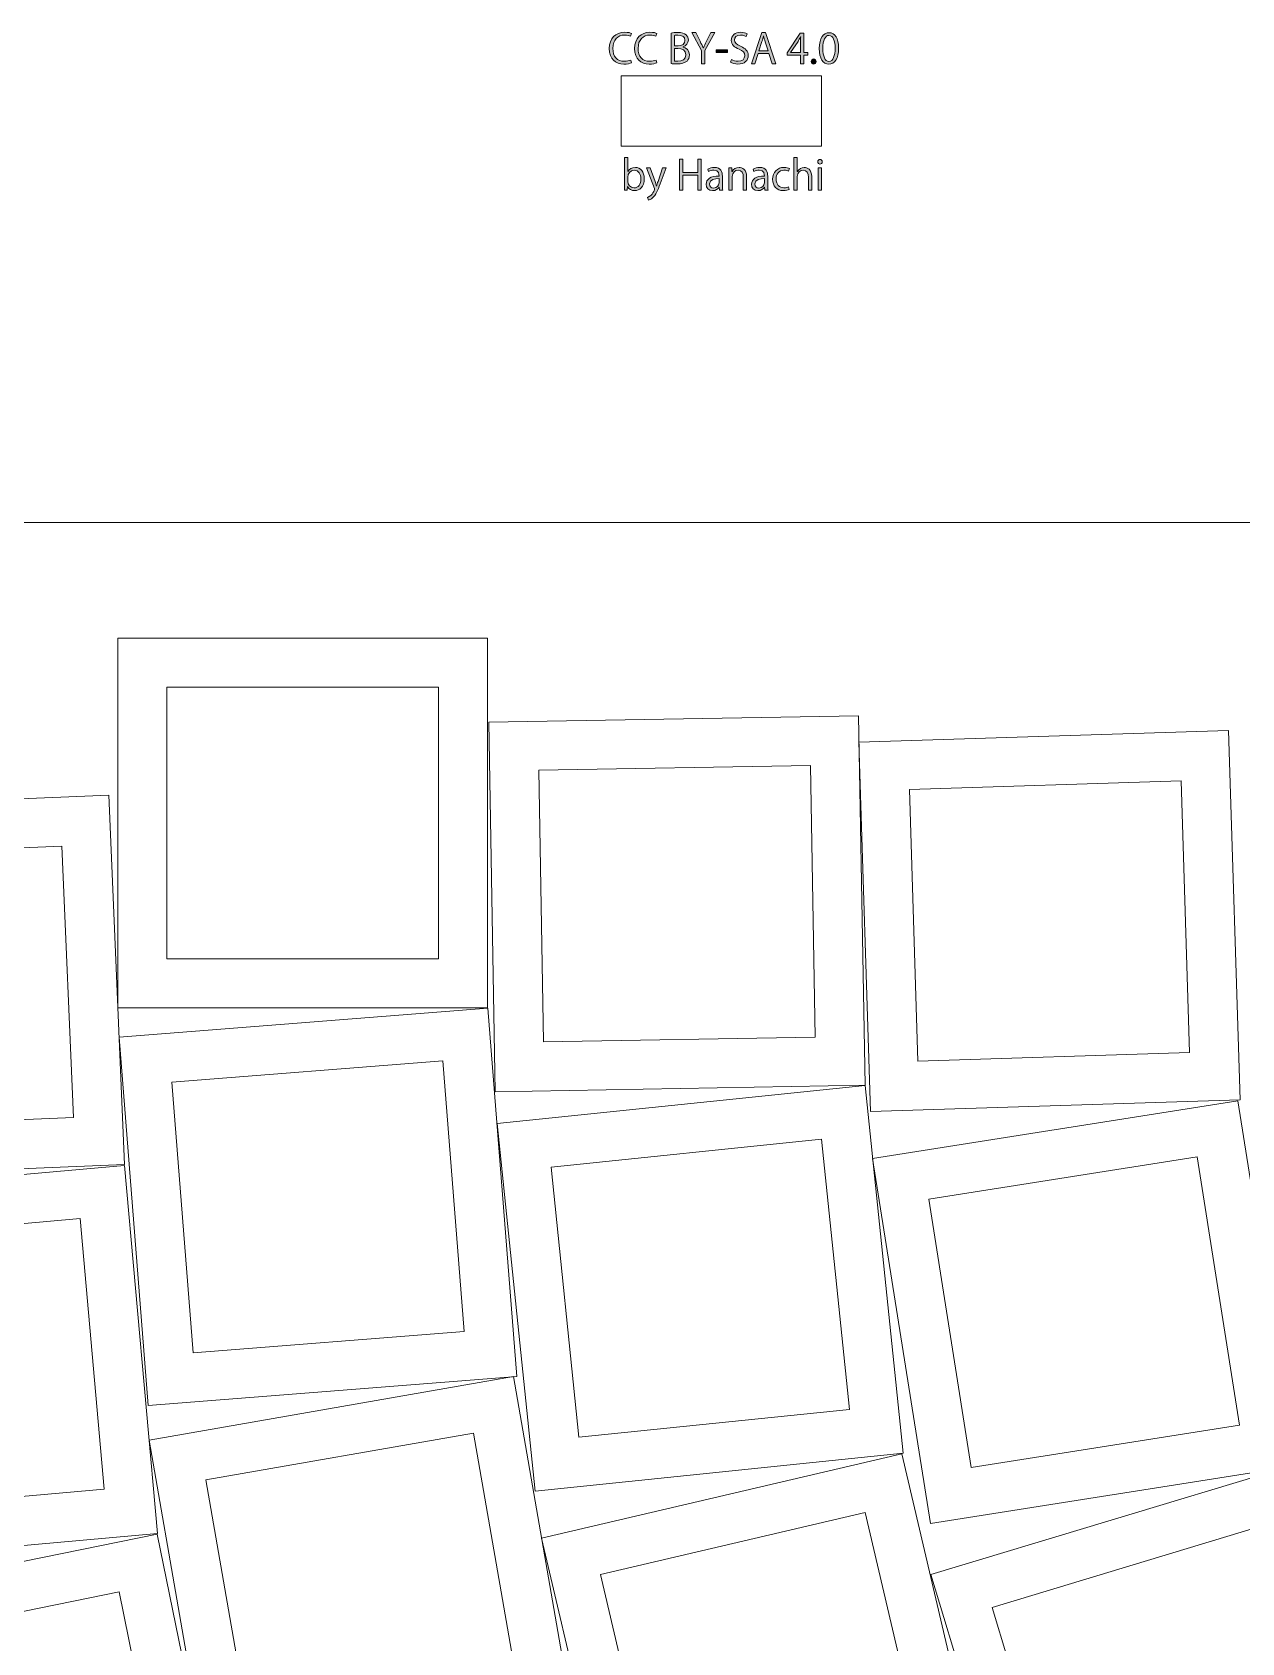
# Model space of a CAD drawing. Header units: millimetres. Extents: x 15 to 413, y -197 to -22.
# Drawn here: x 268.1 to 330.4, y -109.4 to -26.4 of the extents above; entities that cross this region are included whole.
import ezdxf

# ---------------------------------------------------------------- set-up
doc = ezdxf.new("R2010")
doc.units = ezdxf.units.MM
doc.header["$MEASUREMENT"] = 0
doc.layers.add('レイヤー 1', color=7, linetype='Continuous', lineweight=0)
picture_1 = doc.add_image_def('image1.png', size_in_pixel=(88, 31))

# ---------------------------------------------------------------- blocks, each defined once
blk = doc.blocks.new('Block_2')
at = {"layer": 'レイヤー 1', "transparency": 33554687}
h = blk.add_hatch(color=7, dxfattribs=at)
h.dxf.hatch_style = 2
edge = h.paths.add_edge_path()
edge.add_spline(control_points=[(298.746, -34.135), (298.746, -34.305), (298.874, -34.464), (299.068, -34.464), (299.29, -34.464), (299.414, -34.273), (299.414, -34.002), (299.414, -33.763), (299.296, -33.553), (299.074, -33.553), (298.874, -33.553), (298.746, -33.74), (298.746, -33.908), (298.746, -33.908), (298.746, -34.135), (298.746, -34.135)], knot_values=[0, 0, 0, 0, 1, 1, 1, 2, 2, 2, 3, 3, 3, 4, 4, 4, 5, 5, 5, 5], degree=3, periodic=0)
edge = h.paths.add_edge_path()
edge.add_spline(control_points=[(298.751, -33.622), (298.822, -33.49), (298.952, -33.411), (299.131, -33.411), (299.402, -33.411), (299.592, -33.643), (299.592, -33.996), (299.592, -34.412), (299.338, -34.607), (299.101, -34.607), (298.935, -34.607), (298.813, -34.54), (298.732, -34.393), (298.732, -34.393), (298.726, -34.393), (298.726, -34.393), (298.726, -34.393), (298.715, -34.582), (298.715, -34.582), (298.715, -34.582), (298.564, -34.582), (298.564, -34.582), (298.568, -34.506), (298.572, -34.391), (298.572, -34.298), (298.572, -34.298), (298.572, -32.902), (298.572, -32.902), (298.572, -32.902), (298.746, -32.902), (298.746, -32.902), (298.746, -32.902), (298.746, -33.622), (298.746, -33.622), (298.746, -33.622), (298.751, -33.622), (298.751, -33.622)], knot_values=[0, 0, 0, 0, 1, 1, 1, 2, 2, 2, 3, 3, 3, 4, 4, 4, 5, 5, 5, 6, 6, 6, 7, 7, 7, 8, 8, 8, 9, 9, 9, 10, 10, 10, 11, 11, 11, 12, 12, 12, 12], degree=3, periodic=0)
h = blk.add_hatch(color=7, dxfattribs=at)
h.dxf.hatch_style = 2
edge = h.paths.add_edge_path()
edge.add_spline(control_points=[(302.516, -34.582), (302.516, -34.582), (302.342, -34.582), (302.342, -34.582), (302.342, -34.582), (302.342, -33.818), (302.342, -33.818), (302.342, -33.818), (301.578, -33.818), (301.578, -33.818), (301.578, -33.818), (301.578, -34.582), (301.578, -34.582), (301.578, -34.582), (301.403, -34.582), (301.403, -34.582), (301.403, -34.582), (301.403, -32.984), (301.403, -32.984), (301.403, -32.984), (301.578, -32.984), (301.578, -32.984), (301.578, -32.984), (301.578, -33.667), (301.578, -33.667), (301.578, -33.667), (302.342, -33.667), (302.342, -33.667), (302.342, -33.667), (302.342, -32.984), (302.342, -32.984), (302.342, -32.984), (302.516, -32.984), (302.516, -32.984), (302.516, -32.984), (302.516, -34.582), (302.516, -34.582)], knot_values=[0, 0, 0, 0, 1, 1, 1, 2, 2, 2, 3, 3, 3, 4, 4, 4, 5, 5, 5, 6, 6, 6, 7, 7, 7, 8, 8, 8, 9, 9, 9, 10, 10, 10, 11, 11, 11, 12, 12, 12, 12], degree=3, periodic=0)
h = blk.add_hatch(color=7, dxfattribs=at)
h.dxf.hatch_style = 2
edge = h.paths.add_edge_path()
edge.add_spline(control_points=[(308.217, -34.582), (308.217, -34.582), (308.042, -34.582), (308.042, -34.582), (308.042, -34.582), (308.042, -33.906), (308.042, -33.906), (308.042, -33.719), (307.975, -33.557), (307.778, -33.557), (307.643, -33.557), (307.475, -33.669), (307.475, -33.879), (307.475, -33.879), (307.475, -34.582), (307.475, -34.582), (307.475, -34.582), (307.301, -34.582), (307.301, -34.582), (307.301, -34.582), (307.301, -32.902), (307.301, -32.902), (307.301, -32.902), (307.475, -32.902), (307.475, -32.902), (307.475, -32.902), (307.475, -33.614), (307.475, -33.614), (307.475, -33.614), (307.48, -33.614), (307.48, -33.614), (307.555, -33.488), (307.694, -33.411), (307.834, -33.411), (307.975, -33.411), (308.217, -33.497), (308.217, -33.885), (308.217, -33.885), (308.217, -34.582), (308.217, -34.582)], knot_values=[0, 0, 0, 0, 1, 1, 1, 2, 2, 2, 3, 3, 3, 4, 4, 4, 5, 5, 5, 6, 6, 6, 7, 7, 7, 8, 8, 8, 9, 9, 9, 10, 10, 10, 11, 11, 11, 12, 12, 12, 13, 13, 13, 13], degree=3, periodic=0)
h = blk.add_hatch(color=7, dxfattribs=at)
h.dxf.hatch_style = 2
edge = h.paths.add_edge_path()
edge.add_spline(control_points=[(308.727, -34.582), (308.727, -34.582), (308.553, -34.582), (308.553, -34.582), (308.553, -34.582), (308.553, -33.438), (308.553, -33.438), (308.553, -33.438), (308.727, -33.438), (308.727, -33.438), (308.727, -33.438), (308.727, -34.582), (308.727, -34.582)], knot_values=[0, 0, 0, 0, 1, 1, 1, 2, 2, 2, 3, 3, 3, 4, 4, 4, 4], degree=3, periodic=0)
edge = h.paths.add_edge_path()
edge.add_spline(control_points=[(308.639, -33.236), (308.572, -33.236), (308.526, -33.184), (308.526, -33.117), (308.526, -33.052), (308.574, -32.999), (308.641, -32.999), (308.711, -32.999), (308.755, -33.052), (308.755, -33.117), (308.755, -33.19), (308.706, -33.236), (308.639, -33.236)], knot_values=[0, 0, 0, 0, 1, 1, 1, 2, 2, 2, 3, 3, 3, 4, 4, 4, 4], degree=3, periodic=0)
h = blk.add_hatch(color=7, dxfattribs=at)
h.dxf.hatch_style = 2
edge = h.paths.add_edge_path()
edge.add_spline(control_points=[(300.717, -33.438), (300.717, -33.438), (300.412, -34.248), (300.412, -34.248), (300.276, -34.62), (300.179, -34.834), (300.036, -34.968), (299.94, -35.056), (299.845, -35.092), (299.803, -35.102), (299.803, -35.102), (299.755, -34.956), (299.755, -34.956), (300.022, -34.857), (300.125, -34.567), (300.125, -34.544), (300.125, -34.534), (300.121, -34.517), (300.112, -34.496), (300.112, -34.496), (299.707, -33.438), (299.707, -33.438), (299.707, -33.438), (299.898, -33.438), (299.898, -33.438), (299.898, -33.438), (300.148, -34.133), (300.148, -34.133), (300.177, -34.213), (300.202, -34.303), (300.221, -34.372), (300.221, -34.372), (300.227, -34.372), (300.227, -34.372), (300.246, -34.303), (300.273, -34.217), (300.301, -34.128), (300.301, -34.128), (300.532, -33.438), (300.532, -33.438), (300.532, -33.438), (300.717, -33.438), (300.717, -33.438)], knot_values=[0, 0, 0, 0, 1, 1, 1, 2, 2, 2, 3, 3, 3, 4, 4, 4, 5, 5, 5, 6, 6, 6, 7, 7, 7, 8, 8, 8, 9, 9, 9, 10, 10, 10, 11, 11, 11, 12, 12, 12, 13, 13, 13, 14, 14, 14, 14], degree=3, periodic=0)
h = blk.add_hatch(color=7, dxfattribs=at)
h.dxf.hatch_style = 2
edge = h.paths.add_edge_path()
edge.add_spline(control_points=[(303.443, -33.988), (303.227, -33.988), (302.956, -34.019), (302.956, -34.261), (302.956, -34.408), (303.048, -34.473), (303.153, -34.473), (303.323, -34.473), (303.443, -34.342), (303.443, -34.204), (303.443, -34.204), (303.443, -33.988), (303.443, -33.988)], knot_values=[0, 0, 0, 0, 1, 1, 1, 2, 2, 2, 3, 3, 3, 4, 4, 4, 4], degree=3, periodic=0)
edge = h.paths.add_edge_path()
edge.add_spline(control_points=[(303.615, -34.309), (303.615, -34.403), (303.617, -34.502), (303.632, -34.582), (303.632, -34.582), (303.472, -34.582), (303.472, -34.582), (303.472, -34.582), (303.455, -34.435), (303.455, -34.435), (303.455, -34.435), (303.449, -34.435), (303.449, -34.435), (303.39, -34.525), (303.273, -34.607), (303.111, -34.607), (302.893, -34.607), (302.777, -34.448), (302.777, -34.282), (302.777, -34.007), (303.016, -33.858), (303.441, -33.86), (303.441, -33.763), (303.441, -33.545), (303.18, -33.545), (303.082, -33.545), (302.979, -33.572), (302.901, -33.627), (302.901, -33.627), (302.859, -33.507), (302.859, -33.507), (302.952, -33.446), (303.08, -33.411), (303.208, -33.411), (303.531, -33.411), (303.615, -33.639), (303.615, -33.866), (303.615, -33.866), (303.615, -34.309), (303.615, -34.309)], knot_values=[0, 0, 0, 0, 1, 1, 1, 2, 2, 2, 3, 3, 3, 4, 4, 4, 5, 5, 5, 6, 6, 6, 7, 7, 7, 8, 8, 8, 9, 9, 9, 10, 10, 10, 11, 11, 11, 12, 12, 12, 13, 13, 13, 13], degree=3, periodic=0)
h = blk.add_hatch(color=7, dxfattribs=at)
h.dxf.hatch_style = 2
edge = h.paths.add_edge_path()
edge.add_spline(control_points=[(304.865, -34.582), (304.865, -34.582), (304.691, -34.582), (304.691, -34.582), (304.691, -34.582), (304.691, -33.906), (304.691, -33.906), (304.691, -33.719), (304.624, -33.555), (304.424, -33.555), (304.275, -33.555), (304.124, -33.681), (304.124, -33.881), (304.124, -33.881), (304.124, -34.582), (304.124, -34.582), (304.124, -34.582), (303.95, -34.582), (303.95, -34.582), (303.95, -34.582), (303.95, -33.732), (303.95, -33.732), (303.95, -33.614), (303.945, -33.528), (303.941, -33.436), (303.941, -33.436), (304.097, -33.436), (304.097, -33.436), (304.097, -33.436), (304.107, -33.622), (304.107, -33.622), (304.107, -33.622), (304.111, -33.622), (304.111, -33.622), (304.168, -33.511), (304.3, -33.411), (304.479, -33.411), (304.622, -33.411), (304.865, -33.497), (304.865, -33.885), (304.865, -33.885), (304.865, -34.582), (304.865, -34.582)], knot_values=[0, 0, 0, 0, 1, 1, 1, 2, 2, 2, 3, 3, 3, 4, 4, 4, 5, 5, 5, 6, 6, 6, 7, 7, 7, 8, 8, 8, 9, 9, 9, 10, 10, 10, 11, 11, 11, 12, 12, 12, 13, 13, 13, 14, 14, 14, 14], degree=3, periodic=0)
h = blk.add_hatch(color=7, dxfattribs=at)
h.dxf.hatch_style = 2
edge = h.paths.add_edge_path()
edge.add_spline(control_points=[(305.779, -33.988), (305.563, -33.988), (305.292, -34.019), (305.292, -34.261), (305.292, -34.408), (305.384, -34.473), (305.489, -34.473), (305.659, -34.473), (305.779, -34.342), (305.779, -34.204), (305.779, -34.204), (305.779, -33.988), (305.779, -33.988)], knot_values=[0, 0, 0, 0, 1, 1, 1, 2, 2, 2, 3, 3, 3, 4, 4, 4, 4], degree=3, periodic=0)
edge = h.paths.add_edge_path()
edge.add_spline(control_points=[(305.951, -34.309), (305.951, -34.403), (305.953, -34.502), (305.968, -34.582), (305.968, -34.582), (305.808, -34.582), (305.808, -34.582), (305.808, -34.582), (305.791, -34.435), (305.791, -34.435), (305.791, -34.435), (305.785, -34.435), (305.785, -34.435), (305.726, -34.525), (305.609, -34.607), (305.447, -34.607), (305.229, -34.607), (305.114, -34.448), (305.114, -34.282), (305.114, -34.007), (305.353, -33.858), (305.777, -33.86), (305.777, -33.763), (305.777, -33.545), (305.517, -33.545), (305.418, -33.545), (305.315, -33.572), (305.237, -33.627), (305.237, -33.627), (305.195, -33.507), (305.195, -33.507), (305.288, -33.446), (305.416, -33.411), (305.544, -33.411), (305.867, -33.411), (305.951, -33.639), (305.951, -33.866), (305.951, -33.866), (305.951, -34.309), (305.951, -34.309)], knot_values=[0, 0, 0, 0, 1, 1, 1, 2, 2, 2, 3, 3, 3, 4, 4, 4, 5, 5, 5, 6, 6, 6, 7, 7, 7, 8, 8, 8, 9, 9, 9, 10, 10, 10, 11, 11, 11, 12, 12, 12, 13, 13, 13, 13], degree=3, periodic=0)
h = blk.add_hatch(color=7, dxfattribs=at)
h.dxf.hatch_style = 2
edge = h.paths.add_edge_path()
edge.add_spline(control_points=[(307.058, -34.54), (307.008, -34.565), (306.895, -34.605), (306.748, -34.605), (306.42, -34.605), (306.204, -34.372), (306.204, -34.021), (306.204, -33.669), (306.437, -33.411), (306.79, -33.411), (306.918, -33.411), (307.02, -33.448), (307.064, -33.471), (307.064, -33.471), (307.02, -33.612), (307.02, -33.612), (306.972, -33.585), (306.897, -33.553), (306.785, -33.553), (306.521, -33.553), (306.382, -33.765), (306.382, -34.011), (306.382, -34.288), (306.548, -34.462), (306.779, -34.462), (306.893, -34.462), (306.97, -34.431), (307.027, -34.405), (307.027, -34.405), (307.058, -34.54), (307.058, -34.54)], knot_values=[0, 0, 0, 0, 1, 1, 1, 2, 2, 2, 3, 3, 3, 4, 4, 4, 5, 5, 5, 6, 6, 6, 7, 7, 7, 8, 8, 8, 9, 9, 9, 10, 10, 10, 10], degree=3, periodic=0)
at = {"layer": 'レイヤー 1'}
for points, knots in [([(298.751, -33.622), (298.822, -33.49), (298.952, -33.411), (299.131, -33.411), (299.402, -33.411), (299.592, -33.643), (299.592, -33.996), (299.592, -34.412), (299.338, -34.607), (299.101, -34.607), (298.935, -34.607), (298.813, -34.54), (298.732, -34.393), (298.732, -34.393), (298.726, -34.393), (298.726, -34.393), (298.726, -34.393), (298.715, -34.582), (298.715, -34.582), (298.715, -34.582), (298.564, -34.582), (298.564, -34.582), (298.568, -34.506), (298.572, -34.391), (298.572, -34.298), (298.572, -34.298), (298.572, -32.902), (298.572, -32.902), (298.572, -32.902), (298.746, -32.902), (298.746, -32.902), (298.746, -32.902), (298.746, -33.622), (298.746, -33.622), (298.746, -33.622), (298.751, -33.622), (298.751, -33.622)], [0, 0, 0, 0, 1, 1, 1, 2, 2, 2, 3, 3, 3, 4, 4, 4, 5, 5, 5, 6, 6, 6, 7, 7, 7, 8, 8, 8, 9, 9, 9, 10, 10, 10, 11, 11, 11, 12, 12, 12, 12]), ([(302.516, -34.582), (302.516, -34.582), (302.342, -34.582), (302.342, -34.582), (302.342, -34.582), (302.342, -33.818), (302.342, -33.818), (302.342, -33.818), (301.578, -33.818), (301.578, -33.818), (301.578, -33.818), (301.578, -34.582), (301.578, -34.582), (301.578, -34.582), (301.403, -34.582), (301.403, -34.582), (301.403, -34.582), (301.403, -32.984), (301.403, -32.984), (301.403, -32.984), (301.578, -32.984), (301.578, -32.984), (301.578, -32.984), (301.578, -33.667), (301.578, -33.667), (301.578, -33.667), (302.342, -33.667), (302.342, -33.667), (302.342, -33.667), (302.342, -32.984), (302.342, -32.984), (302.342, -32.984), (302.516, -32.984), (302.516, -32.984), (302.516, -32.984), (302.516, -34.582), (302.516, -34.582)], [0, 0, 0, 0, 1, 1, 1, 2, 2, 2, 3, 3, 3, 4, 4, 4, 5, 5, 5, 6, 6, 6, 7, 7, 7, 8, 8, 8, 9, 9, 9, 10, 10, 10, 11, 11, 11, 12, 12, 12, 12]), ([(308.217, -34.582), (308.217, -34.582), (308.042, -34.582), (308.042, -34.582), (308.042, -34.582), (308.042, -33.906), (308.042, -33.906), (308.042, -33.719), (307.975, -33.557), (307.778, -33.557), (307.643, -33.557), (307.475, -33.669), (307.475, -33.879), (307.475, -33.879), (307.475, -34.582), (307.475, -34.582), (307.475, -34.582), (307.301, -34.582), (307.301, -34.582), (307.301, -34.582), (307.301, -32.902), (307.301, -32.902), (307.301, -32.902), (307.475, -32.902), (307.475, -32.902), (307.475, -32.902), (307.475, -33.614), (307.475, -33.614), (307.475, -33.614), (307.48, -33.614), (307.48, -33.614), (307.555, -33.488), (307.694, -33.411), (307.834, -33.411), (307.975, -33.411), (308.217, -33.497), (308.217, -33.885), (308.217, -33.885), (308.217, -34.582), (308.217, -34.582)], [0, 0, 0, 0, 1, 1, 1, 2, 2, 2, 3, 3, 3, 4, 4, 4, 5, 5, 5, 6, 6, 6, 7, 7, 7, 8, 8, 8, 9, 9, 9, 10, 10, 10, 11, 11, 11, 12, 12, 12, 13, 13, 13, 13]), ([(308.639, -33.236), (308.572, -33.236), (308.526, -33.184), (308.526, -33.117), (308.526, -33.052), (308.574, -32.999), (308.641, -32.999), (308.711, -32.999), (308.755, -33.052), (308.755, -33.117), (308.755, -33.19), (308.706, -33.236), (308.639, -33.236)], [0, 0, 0, 0, 1, 1, 1, 2, 2, 2, 3, 3, 3, 4, 4, 4, 4]), ([(298.746, -34.135), (298.746, -34.305), (298.874, -34.464), (299.068, -34.464), (299.29, -34.464), (299.414, -34.273), (299.414, -34.002), (299.414, -33.763), (299.296, -33.553), (299.074, -33.553), (298.874, -33.553), (298.746, -33.74), (298.746, -33.908), (298.746, -33.908), (298.746, -34.135), (298.746, -34.135)], [0, 0, 0, 0, 1, 1, 1, 2, 2, 2, 3, 3, 3, 4, 4, 4, 5, 5, 5, 5]), ([(300.717, -33.438), (300.717, -33.438), (300.412, -34.248), (300.412, -34.248), (300.276, -34.62), (300.179, -34.834), (300.036, -34.968), (299.94, -35.056), (299.845, -35.092), (299.803, -35.102), (299.803, -35.102), (299.755, -34.956), (299.755, -34.956), (300.022, -34.857), (300.125, -34.567), (300.125, -34.544), (300.125, -34.534), (300.121, -34.517), (300.112, -34.496), (300.112, -34.496), (299.707, -33.438), (299.707, -33.438), (299.707, -33.438), (299.898, -33.438), (299.898, -33.438), (299.898, -33.438), (300.148, -34.133), (300.148, -34.133), (300.177, -34.213), (300.202, -34.303), (300.221, -34.372), (300.221, -34.372), (300.227, -34.372), (300.227, -34.372), (300.246, -34.303), (300.273, -34.217), (300.301, -34.128), (300.301, -34.128), (300.532, -33.438), (300.532, -33.438), (300.532, -33.438), (300.717, -33.438), (300.717, -33.438)], [0, 0, 0, 0, 1, 1, 1, 2, 2, 2, 3, 3, 3, 4, 4, 4, 5, 5, 5, 6, 6, 6, 7, 7, 7, 8, 8, 8, 9, 9, 9, 10, 10, 10, 11, 11, 11, 12, 12, 12, 13, 13, 13, 14, 14, 14, 14]), ([(303.615, -34.309), (303.615, -34.403), (303.617, -34.502), (303.632, -34.582), (303.632, -34.582), (303.472, -34.582), (303.472, -34.582), (303.472, -34.582), (303.455, -34.435), (303.455, -34.435), (303.455, -34.435), (303.449, -34.435), (303.449, -34.435), (303.39, -34.525), (303.273, -34.607), (303.111, -34.607), (302.893, -34.607), (302.777, -34.448), (302.777, -34.282), (302.777, -34.007), (303.016, -33.858), (303.441, -33.86), (303.441, -33.763), (303.441, -33.545), (303.18, -33.545), (303.082, -33.545), (302.979, -33.572), (302.901, -33.627), (302.901, -33.627), (302.859, -33.507), (302.859, -33.507), (302.952, -33.446), (303.08, -33.411), (303.208, -33.411), (303.531, -33.411), (303.615, -33.639), (303.615, -33.866), (303.615, -33.866), (303.615, -34.309), (303.615, -34.309)], [0, 0, 0, 0, 1, 1, 1, 2, 2, 2, 3, 3, 3, 4, 4, 4, 5, 5, 5, 6, 6, 6, 7, 7, 7, 8, 8, 8, 9, 9, 9, 10, 10, 10, 11, 11, 11, 12, 12, 12, 13, 13, 13, 13]), ([(303.443, -33.988), (303.227, -33.988), (302.956, -34.019), (302.956, -34.261), (302.956, -34.408), (303.048, -34.473), (303.153, -34.473), (303.323, -34.473), (303.443, -34.342), (303.443, -34.204), (303.443, -34.204), (303.443, -33.988), (303.443, -33.988)], [0, 0, 0, 0, 1, 1, 1, 2, 2, 2, 3, 3, 3, 4, 4, 4, 4]), ([(304.865, -34.582), (304.865, -34.582), (304.691, -34.582), (304.691, -34.582), (304.691, -34.582), (304.691, -33.906), (304.691, -33.906), (304.691, -33.719), (304.624, -33.555), (304.424, -33.555), (304.275, -33.555), (304.124, -33.681), (304.124, -33.881), (304.124, -33.881), (304.124, -34.582), (304.124, -34.582), (304.124, -34.582), (303.95, -34.582), (303.95, -34.582), (303.95, -34.582), (303.95, -33.732), (303.95, -33.732), (303.95, -33.614), (303.945, -33.528), (303.941, -33.436), (303.941, -33.436), (304.097, -33.436), (304.097, -33.436), (304.097, -33.436), (304.107, -33.622), (304.107, -33.622), (304.107, -33.622), (304.111, -33.622), (304.111, -33.622), (304.168, -33.511), (304.3, -33.411), (304.479, -33.411), (304.622, -33.411), (304.865, -33.497), (304.865, -33.885), (304.865, -33.885), (304.865, -34.582), (304.865, -34.582)], [0, 0, 0, 0, 1, 1, 1, 2, 2, 2, 3, 3, 3, 4, 4, 4, 5, 5, 5, 6, 6, 6, 7, 7, 7, 8, 8, 8, 9, 9, 9, 10, 10, 10, 11, 11, 11, 12, 12, 12, 13, 13, 13, 14, 14, 14, 14]), ([(305.951, -34.309), (305.951, -34.403), (305.953, -34.502), (305.968, -34.582), (305.968, -34.582), (305.808, -34.582), (305.808, -34.582), (305.808, -34.582), (305.791, -34.435), (305.791, -34.435), (305.791, -34.435), (305.785, -34.435), (305.785, -34.435), (305.726, -34.525), (305.609, -34.607), (305.447, -34.607), (305.229, -34.607), (305.114, -34.448), (305.114, -34.282), (305.114, -34.007), (305.353, -33.858), (305.777, -33.86), (305.777, -33.763), (305.777, -33.545), (305.517, -33.545), (305.418, -33.545), (305.315, -33.572), (305.237, -33.627), (305.237, -33.627), (305.195, -33.507), (305.195, -33.507), (305.288, -33.446), (305.416, -33.411), (305.544, -33.411), (305.867, -33.411), (305.951, -33.639), (305.951, -33.866), (305.951, -33.866), (305.951, -34.309), (305.951, -34.309)], [0, 0, 0, 0, 1, 1, 1, 2, 2, 2, 3, 3, 3, 4, 4, 4, 5, 5, 5, 6, 6, 6, 7, 7, 7, 8, 8, 8, 9, 9, 9, 10, 10, 10, 11, 11, 11, 12, 12, 12, 13, 13, 13, 13]), ([(305.779, -33.988), (305.563, -33.988), (305.292, -34.019), (305.292, -34.261), (305.292, -34.408), (305.384, -34.473), (305.489, -34.473), (305.659, -34.473), (305.779, -34.342), (305.779, -34.204), (305.779, -34.204), (305.779, -33.988), (305.779, -33.988)], [0, 0, 0, 0, 1, 1, 1, 2, 2, 2, 3, 3, 3, 4, 4, 4, 4]), ([(307.058, -34.54), (307.008, -34.565), (306.895, -34.605), (306.748, -34.605), (306.42, -34.605), (306.204, -34.372), (306.204, -34.021), (306.204, -33.669), (306.437, -33.411), (306.79, -33.411), (306.918, -33.411), (307.02, -33.448), (307.064, -33.471), (307.064, -33.471), (307.02, -33.612), (307.02, -33.612), (306.972, -33.585), (306.897, -33.553), (306.785, -33.553), (306.521, -33.553), (306.382, -33.765), (306.382, -34.011), (306.382, -34.288), (306.548, -34.462), (306.779, -34.462), (306.893, -34.462), (306.97, -34.431), (307.027, -34.405), (307.027, -34.405), (307.058, -34.54), (307.058, -34.54)], [0, 0, 0, 0, 1, 1, 1, 2, 2, 2, 3, 3, 3, 4, 4, 4, 5, 5, 5, 6, 6, 6, 7, 7, 7, 8, 8, 8, 9, 9, 9, 10, 10, 10, 10]), ([(308.727, -34.582), (308.727, -34.582), (308.553, -34.582), (308.553, -34.582), (308.553, -34.582), (308.553, -33.438), (308.553, -33.438), (308.553, -33.438), (308.727, -33.438), (308.727, -33.438), (308.727, -33.438), (308.727, -34.582), (308.727, -34.582)], [0, 0, 0, 0, 1, 1, 1, 2, 2, 2, 3, 3, 3, 4, 4, 4, 4])]:
    blk.add_open_spline(points, degree=3, knots=knots, dxfattribs=at)
blk = doc.blocks.new('Block_1')
at = {"layer": 'レイヤー 1'}
blk.add_blockref('Block_2', (0, 0), dxfattribs=at)
blk = doc.blocks.new('Block_4')
at = {"layer": 'レイヤー 1', "transparency": 33554687}
h = blk.add_hatch(color=7, dxfattribs=at)
h.dxf.hatch_style = 2
edge = h.paths.add_edge_path()
edge.add_spline(control_points=[(298.931, -28.018), (298.858, -28.053), (298.715, -28.089), (298.532, -28.089), (298.121, -28.089), (297.789, -27.822), (297.789, -27.281), (297.789, -26.764), (298.11, -26.443), (298.579, -26.443), (298.77, -26.443), (298.881, -26.483), (298.931, -26.508), (298.931, -26.508), (298.885, -26.655), (298.885, -26.655), (298.812, -26.619), (298.709, -26.59), (298.583, -26.59), (298.22, -26.59), (297.972, -26.834), (297.972, -27.274), (297.972, -27.694), (298.199, -27.942), (298.572, -27.942), (298.694, -27.942), (298.814, -27.915), (298.893, -27.877), (298.893, -27.877), (298.931, -28.018), (298.931, -28.018)], knot_values=[0, 0, 0, 0, 1, 1, 1, 2, 2, 2, 3, 3, 3, 4, 4, 4, 5, 5, 5, 6, 6, 6, 7, 7, 7, 8, 8, 8, 9, 9, 9, 10, 10, 10, 10], degree=3, periodic=0)
h = blk.add_hatch(color=7, dxfattribs=at)
h.dxf.hatch_style = 2
edge = h.paths.add_edge_path()
edge.add_spline(control_points=[(300.234, -28.018), (300.16, -28.053), (300.018, -28.089), (299.835, -28.089), (299.424, -28.089), (299.092, -27.822), (299.092, -27.281), (299.092, -26.764), (299.413, -26.443), (299.881, -26.443), (300.072, -26.443), (300.184, -26.483), (300.234, -26.508), (300.234, -26.508), (300.188, -26.655), (300.188, -26.655), (300.114, -26.619), (300.011, -26.59), (299.885, -26.59), (299.522, -26.59), (299.274, -26.834), (299.274, -27.274), (299.274, -27.694), (299.501, -27.942), (299.875, -27.942), (299.997, -27.942), (300.116, -27.915), (300.196, -27.877), (300.196, -27.877), (300.234, -28.018), (300.234, -28.018)], knot_values=[0, 0, 0, 0, 1, 1, 1, 2, 2, 2, 3, 3, 3, 4, 4, 4, 5, 5, 5, 6, 6, 6, 7, 7, 7, 8, 8, 8, 9, 9, 9, 10, 10, 10, 10], degree=3, periodic=0)
h = blk.add_hatch(color=7, dxfattribs=at)
h.dxf.hatch_style = 2
edge = h.paths.add_edge_path()
edge.add_spline(control_points=[(301.15, -27.929), (301.19, -27.938), (301.246, -27.94), (301.319, -27.94), (301.54, -27.94), (301.737, -27.854), (301.737, -27.612), (301.737, -27.373), (301.53, -27.285), (301.317, -27.285), (301.317, -27.285), (301.15, -27.285), (301.15, -27.285), (301.15, -27.285), (301.15, -27.929), (301.15, -27.929)], knot_values=[0, 0, 0, 0, 1, 1, 1, 2, 2, 2, 3, 3, 3, 4, 4, 4, 5, 5, 5, 5], degree=3, periodic=0)
edge = h.paths.add_edge_path()
edge.add_spline(control_points=[(301.336, -27.15), (301.549, -27.15), (301.685, -27.029), (301.685, -26.865), (301.685, -26.865), (301.685, -26.863), (301.685, -26.863), (301.685, -26.674), (301.546, -26.592), (301.328, -26.592), (301.236, -26.592), (301.181, -26.598), (301.15, -26.607), (301.15, -26.607), (301.15, -27.15), (301.15, -27.15), (301.15, -27.15), (301.336, -27.15), (301.336, -27.15)], knot_values=[0, 0, 0, 0, 1, 1, 1, 2, 2, 2, 3, 3, 3, 4, 4, 4, 5, 5, 5, 6, 6, 6, 6], degree=3, periodic=0)
edge = h.paths.add_edge_path()
edge.add_spline(control_points=[(301.59, -27.209), (301.741, -27.245), (301.92, -27.371), (301.92, -27.612), (301.92, -27.755), (301.865, -27.856), (301.792, -27.927), (301.685, -28.032), (301.513, -28.079), (301.271, -28.079), (301.139, -28.079), (301.04, -28.068), (300.975, -28.062), (300.975, -28.062), (300.975, -26.489), (300.975, -26.489), (301.063, -26.47), (301.19, -26.456), (301.319, -26.456), (301.517, -26.456), (301.647, -26.493), (301.741, -26.573), (301.817, -26.638), (301.861, -26.73), (301.861, -26.85), (301.861, -27.008), (301.754, -27.144), (301.59, -27.203), (301.59, -27.203), (301.59, -27.209), (301.59, -27.209)], knot_values=[0, 0, 0, 0, 1, 1, 1, 2, 2, 2, 3, 3, 3, 4, 4, 4, 5, 5, 5, 6, 6, 6, 7, 7, 7, 8, 8, 8, 9, 9, 9, 10, 10, 10, 10], degree=3, periodic=0)
h = blk.add_hatch(color=7, dxfattribs=at)
h.dxf.hatch_style = 2
edge = h.paths.add_edge_path()
edge.add_spline(control_points=[(303.222, -26.466), (303.222, -26.466), (302.708, -27.379), (302.708, -27.379), (302.708, -27.379), (302.708, -28.066), (302.708, -28.066), (302.708, -28.066), (302.534, -28.066), (302.534, -28.066), (302.534, -28.066), (302.534, -27.384), (302.534, -27.384), (302.534, -27.384), (302.047, -26.466), (302.047, -26.466), (302.047, -26.466), (302.246, -26.466), (302.246, -26.466), (302.246, -26.466), (302.469, -26.913), (302.469, -26.913), (302.53, -27.033), (302.58, -27.136), (302.628, -27.251), (302.628, -27.251), (302.635, -27.251), (302.635, -27.251), (302.679, -27.144), (302.733, -27.035), (302.796, -26.911), (302.796, -26.911), (303.027, -26.466), (303.027, -26.466), (303.027, -26.466), (303.222, -26.466), (303.222, -26.466)], knot_values=[0, 0, 0, 0, 1, 1, 1, 2, 2, 2, 3, 3, 3, 4, 4, 4, 5, 5, 5, 6, 6, 6, 7, 7, 7, 8, 8, 8, 9, 9, 9, 10, 10, 10, 11, 11, 11, 12, 12, 12, 12], degree=3, periodic=0)
h = blk.add_hatch(color=7, dxfattribs=at)
h.dxf.hatch_style = 2
edge = h.paths.add_edge_path()
edge.add_spline(control_points=[(304.833, -26.663), (304.787, -26.634), (304.686, -26.59), (304.552, -26.59), (304.329, -26.59), (304.245, -26.726), (304.245, -26.842), (304.245, -26.999), (304.342, -27.079), (304.556, -27.169), (304.814, -27.279), (304.946, -27.411), (304.946, -27.64), (304.946, -27.894), (304.762, -28.089), (304.417, -28.089), (304.273, -28.089), (304.115, -28.045), (304.035, -27.988), (304.035, -27.988), (304.083, -27.843), (304.083, -27.843), (304.17, -27.9), (304.298, -27.942), (304.428, -27.942), (304.642, -27.942), (304.768, -27.826), (304.768, -27.654), (304.768, -27.497), (304.682, -27.4), (304.474, -27.317), (304.233, -27.226), (304.069, -27.085), (304.069, -26.865), (304.069, -26.622), (304.266, -26.443), (304.558, -26.443), (304.709, -26.443), (304.824, -26.481), (304.885, -26.519), (304.885, -26.519), (304.833, -26.663), (304.833, -26.663)], knot_values=[0, 0, 0, 0, 1, 1, 1, 2, 2, 2, 3, 3, 3, 4, 4, 4, 5, 5, 5, 6, 6, 6, 7, 7, 7, 8, 8, 8, 9, 9, 9, 10, 10, 10, 11, 11, 11, 12, 12, 12, 13, 13, 13, 14, 14, 14, 14], degree=3, periodic=0)
h = blk.add_hatch(color=7, dxfattribs=at)
h.dxf.hatch_style = 2
edge = h.paths.add_edge_path()
edge.add_spline(control_points=[(305.976, -27.409), (305.976, -27.409), (305.818, -26.934), (305.818, -26.934), (305.785, -26.825), (305.758, -26.724), (305.737, -26.63), (305.737, -26.63), (305.731, -26.63), (305.731, -26.63), (305.71, -26.726), (305.68, -26.827), (305.651, -26.928), (305.651, -26.928), (305.491, -27.409), (305.491, -27.409), (305.491, -27.409), (305.976, -27.409), (305.976, -27.409)], knot_values=[0, 0, 0, 0, 1, 1, 1, 2, 2, 2, 3, 3, 3, 4, 4, 4, 5, 5, 5, 6, 6, 6, 6], degree=3, periodic=0)
edge = h.paths.add_edge_path()
edge.add_spline(control_points=[(306.369, -28.066), (306.369, -28.066), (306.184, -28.066), (306.184, -28.066), (306.184, -28.066), (306.012, -27.547), (306.012, -27.547), (306.012, -27.547), (305.455, -27.547), (305.455, -27.547), (305.455, -27.547), (305.287, -28.066), (305.287, -28.066), (305.287, -28.066), (305.109, -28.066), (305.109, -28.066), (305.109, -28.066), (305.638, -26.466), (305.638, -26.466), (305.638, -26.466), (305.839, -26.466), (305.839, -26.466), (305.839, -26.466), (306.369, -28.066), (306.369, -28.066)], knot_values=[0, 0, 0, 0, 1, 1, 1, 2, 2, 2, 3, 3, 3, 4, 4, 4, 5, 5, 5, 6, 6, 6, 7, 7, 7, 8, 8, 8, 8], degree=3, periodic=0)
h = blk.add_hatch(color=7, dxfattribs=at)
h.dxf.hatch_style = 2
edge = h.paths.add_edge_path()
edge.add_spline(control_points=[(307.129, -27.49), (307.129, -27.49), (307.639, -27.49), (307.639, -27.49), (307.639, -27.49), (307.639, -26.932), (307.639, -26.932), (307.639, -26.846), (307.643, -26.762), (307.647, -26.68), (307.647, -26.68), (307.639, -26.68), (307.639, -26.68), (307.591, -26.777), (307.553, -26.844), (307.513, -26.915), (307.513, -26.915), (307.129, -27.486), (307.129, -27.486), (307.129, -27.486), (307.129, -27.49), (307.129, -27.49)], knot_values=[0, 0, 0, 0, 1, 1, 1, 2, 2, 2, 3, 3, 3, 4, 4, 4, 5, 5, 5, 6, 6, 6, 7, 7, 7, 7], degree=3, periodic=0)
edge = h.paths.add_edge_path()
edge.add_spline(control_points=[(307.805, -28.066), (307.805, -28.066), (307.639, -28.066), (307.639, -28.066), (307.639, -28.066), (307.639, -27.625), (307.639, -27.625), (307.639, -27.625), (306.952, -27.625), (306.952, -27.625), (306.952, -27.625), (306.952, -27.514), (306.952, -27.514), (306.952, -27.514), (307.624, -26.493), (307.624, -26.493), (307.624, -26.493), (307.805, -26.493), (307.805, -26.493), (307.805, -26.493), (307.805, -27.49), (307.805, -27.49), (307.805, -27.49), (308.019, -27.49), (308.019, -27.49), (308.019, -27.49), (308.019, -27.625), (308.019, -27.625), (308.019, -27.625), (307.805, -27.625), (307.805, -27.625), (307.805, -27.625), (307.805, -28.066), (307.805, -28.066)], knot_values=[0, 0, 0, 0, 1, 1, 1, 2, 2, 2, 3, 3, 3, 4, 4, 4, 5, 5, 5, 6, 6, 6, 7, 7, 7, 8, 8, 8, 9, 9, 9, 10, 10, 10, 11, 11, 11, 11], degree=3, periodic=0)
h = blk.add_hatch(color=7, dxfattribs=at)
h.dxf.hatch_style = 2
edge = h.paths.add_edge_path()
edge.add_spline(control_points=[(309.42, -27.272), (309.42, -26.88), (309.325, -26.609), (309.105, -26.609), (308.918, -26.609), (308.786, -26.859), (308.786, -27.272), (308.786, -27.686), (308.901, -27.948), (309.098, -27.948), (309.331, -27.948), (309.42, -27.646), (309.42, -27.272)], knot_values=[0, 0, 0, 0, 1, 1, 1, 2, 2, 2, 3, 3, 3, 4, 4, 4, 4], degree=3, periodic=0)
edge = h.paths.add_edge_path()
edge.add_spline(control_points=[(308.607, -27.285), (308.607, -26.735), (308.821, -26.468), (309.115, -26.468), (309.413, -26.468), (309.596, -26.749), (309.596, -27.264), (309.596, -27.81), (309.405, -28.091), (309.092, -28.091), (308.807, -28.091), (308.607, -27.81), (308.607, -27.285)], knot_values=[0, 0, 0, 0, 1, 1, 1, 2, 2, 2, 3, 3, 3, 4, 4, 4, 4], degree=3, periodic=0)
h = blk.add_hatch(color=7, dxfattribs=at)
h.dxf.hatch_style = 2
edge = h.paths.add_edge_path()
edge.add_spline(control_points=[(303.297, -27.358), (303.297, -27.358), (303.87, -27.358), (303.87, -27.358), (303.87, -27.358), (303.87, -27.493), (303.87, -27.493), (303.87, -27.493), (303.297, -27.493), (303.297, -27.493), (303.297, -27.493), (303.297, -27.358), (303.297, -27.358)], knot_values=[0, 0, 0, 0, 1, 1, 1, 2, 2, 2, 3, 3, 3, 4, 4, 4, 4], degree=3, periodic=0)
h = blk.add_hatch(color=7, dxfattribs=at)
h.dxf.hatch_style = 2
edge = h.paths.add_edge_path()
edge.add_spline(control_points=[(308.19, -27.959), (308.19, -27.879), (308.242, -27.822), (308.316, -27.822), (308.389, -27.822), (308.44, -27.879), (308.44, -27.959), (308.44, -28.034), (308.392, -28.091), (308.314, -28.091), (308.234, -28.091), (308.19, -28.028), (308.19, -27.959)], knot_values=[0, 0, 0, 0, 1, 1, 1, 2, 2, 2, 3, 3, 3, 4, 4, 4, 4], degree=3, periodic=0)
at = {"layer": 'レイヤー 1'}
for points, knots in [([(298.931, -28.018), (298.858, -28.053), (298.715, -28.089), (298.532, -28.089), (298.121, -28.089), (297.789, -27.822), (297.789, -27.281), (297.789, -26.764), (298.11, -26.443), (298.579, -26.443), (298.77, -26.443), (298.881, -26.483), (298.931, -26.508), (298.931, -26.508), (298.885, -26.655), (298.885, -26.655), (298.812, -26.619), (298.709, -26.59), (298.583, -26.59), (298.22, -26.59), (297.972, -26.834), (297.972, -27.274), (297.972, -27.694), (298.199, -27.942), (298.572, -27.942), (298.694, -27.942), (298.814, -27.915), (298.893, -27.877), (298.893, -27.877), (298.931, -28.018), (298.931, -28.018)], [0, 0, 0, 0, 1, 1, 1, 2, 2, 2, 3, 3, 3, 4, 4, 4, 5, 5, 5, 6, 6, 6, 7, 7, 7, 8, 8, 8, 9, 9, 9, 10, 10, 10, 10]), ([(300.234, -28.018), (300.16, -28.053), (300.018, -28.089), (299.835, -28.089), (299.424, -28.089), (299.092, -27.822), (299.092, -27.281), (299.092, -26.764), (299.413, -26.443), (299.881, -26.443), (300.072, -26.443), (300.184, -26.483), (300.234, -26.508), (300.234, -26.508), (300.188, -26.655), (300.188, -26.655), (300.114, -26.619), (300.011, -26.59), (299.885, -26.59), (299.522, -26.59), (299.274, -26.834), (299.274, -27.274), (299.274, -27.694), (299.501, -27.942), (299.875, -27.942), (299.997, -27.942), (300.116, -27.915), (300.196, -27.877), (300.196, -27.877), (300.234, -28.018), (300.234, -28.018)], [0, 0, 0, 0, 1, 1, 1, 2, 2, 2, 3, 3, 3, 4, 4, 4, 5, 5, 5, 6, 6, 6, 7, 7, 7, 8, 8, 8, 9, 9, 9, 10, 10, 10, 10]), ([(301.59, -27.209), (301.741, -27.245), (301.92, -27.371), (301.92, -27.612), (301.92, -27.755), (301.865, -27.856), (301.792, -27.927), (301.685, -28.032), (301.513, -28.079), (301.271, -28.079), (301.139, -28.079), (301.04, -28.068), (300.975, -28.062), (300.975, -28.062), (300.975, -26.489), (300.975, -26.489), (301.063, -26.47), (301.19, -26.456), (301.319, -26.456), (301.517, -26.456), (301.647, -26.493), (301.741, -26.573), (301.817, -26.638), (301.861, -26.73), (301.861, -26.85), (301.861, -27.008), (301.754, -27.144), (301.59, -27.203), (301.59, -27.203), (301.59, -27.209), (301.59, -27.209)], [0, 0, 0, 0, 1, 1, 1, 2, 2, 2, 3, 3, 3, 4, 4, 4, 5, 5, 5, 6, 6, 6, 7, 7, 7, 8, 8, 8, 9, 9, 9, 10, 10, 10, 10]), ([(303.222, -26.466), (303.222, -26.466), (302.708, -27.379), (302.708, -27.379), (302.708, -27.379), (302.708, -28.066), (302.708, -28.066), (302.708, -28.066), (302.534, -28.066), (302.534, -28.066), (302.534, -28.066), (302.534, -27.384), (302.534, -27.384), (302.534, -27.384), (302.047, -26.466), (302.047, -26.466), (302.047, -26.466), (302.246, -26.466), (302.246, -26.466), (302.246, -26.466), (302.469, -26.913), (302.469, -26.913), (302.53, -27.033), (302.58, -27.136), (302.628, -27.251), (302.628, -27.251), (302.635, -27.251), (302.635, -27.251), (302.679, -27.144), (302.733, -27.035), (302.796, -26.911), (302.796, -26.911), (303.027, -26.466), (303.027, -26.466), (303.027, -26.466), (303.222, -26.466), (303.222, -26.466)], [0, 0, 0, 0, 1, 1, 1, 2, 2, 2, 3, 3, 3, 4, 4, 4, 5, 5, 5, 6, 6, 6, 7, 7, 7, 8, 8, 8, 9, 9, 9, 10, 10, 10, 11, 11, 11, 12, 12, 12, 12]), ([(304.833, -26.663), (304.787, -26.634), (304.686, -26.59), (304.552, -26.59), (304.329, -26.59), (304.245, -26.726), (304.245, -26.842), (304.245, -26.999), (304.342, -27.079), (304.556, -27.169), (304.814, -27.279), (304.946, -27.411), (304.946, -27.64), (304.946, -27.894), (304.762, -28.089), (304.417, -28.089), (304.273, -28.089), (304.115, -28.045), (304.035, -27.988), (304.035, -27.988), (304.083, -27.843), (304.083, -27.843), (304.17, -27.9), (304.298, -27.942), (304.428, -27.942), (304.642, -27.942), (304.768, -27.826), (304.768, -27.654), (304.768, -27.497), (304.682, -27.4), (304.474, -27.317), (304.233, -27.226), (304.069, -27.085), (304.069, -26.865), (304.069, -26.622), (304.266, -26.443), (304.558, -26.443), (304.709, -26.443), (304.824, -26.481), (304.885, -26.519), (304.885, -26.519), (304.833, -26.663), (304.833, -26.663)], [0, 0, 0, 0, 1, 1, 1, 2, 2, 2, 3, 3, 3, 4, 4, 4, 5, 5, 5, 6, 6, 6, 7, 7, 7, 8, 8, 8, 9, 9, 9, 10, 10, 10, 11, 11, 11, 12, 12, 12, 13, 13, 13, 14, 14, 14, 14]), ([(306.369, -28.066), (306.369, -28.066), (306.184, -28.066), (306.184, -28.066), (306.184, -28.066), (306.012, -27.547), (306.012, -27.547), (306.012, -27.547), (305.455, -27.547), (305.455, -27.547), (305.455, -27.547), (305.287, -28.066), (305.287, -28.066), (305.287, -28.066), (305.109, -28.066), (305.109, -28.066), (305.109, -28.066), (305.638, -26.466), (305.638, -26.466), (305.638, -26.466), (305.839, -26.466), (305.839, -26.466), (305.839, -26.466), (306.369, -28.066), (306.369, -28.066)], [0, 0, 0, 0, 1, 1, 1, 2, 2, 2, 3, 3, 3, 4, 4, 4, 5, 5, 5, 6, 6, 6, 7, 7, 7, 8, 8, 8, 8]), ([(307.805, -28.066), (307.805, -28.066), (307.639, -28.066), (307.639, -28.066), (307.639, -28.066), (307.639, -27.625), (307.639, -27.625), (307.639, -27.625), (306.952, -27.625), (306.952, -27.625), (306.952, -27.625), (306.952, -27.514), (306.952, -27.514), (306.952, -27.514), (307.624, -26.493), (307.624, -26.493), (307.624, -26.493), (307.805, -26.493), (307.805, -26.493), (307.805, -26.493), (307.805, -27.49), (307.805, -27.49), (307.805, -27.49), (308.019, -27.49), (308.019, -27.49), (308.019, -27.49), (308.019, -27.625), (308.019, -27.625), (308.019, -27.625), (307.805, -27.625), (307.805, -27.625), (307.805, -27.625), (307.805, -28.066), (307.805, -28.066)], [0, 0, 0, 0, 1, 1, 1, 2, 2, 2, 3, 3, 3, 4, 4, 4, 5, 5, 5, 6, 6, 6, 7, 7, 7, 8, 8, 8, 9, 9, 9, 10, 10, 10, 11, 11, 11, 11]), ([(308.607, -27.285), (308.607, -26.735), (308.821, -26.468), (309.115, -26.468), (309.413, -26.468), (309.596, -26.749), (309.596, -27.264), (309.596, -27.81), (309.405, -28.091), (309.092, -28.091), (308.807, -28.091), (308.607, -27.81), (308.607, -27.285)], [0, 0, 0, 0, 1, 1, 1, 2, 2, 2, 3, 3, 3, 4, 4, 4, 4]), ([(301.336, -27.15), (301.549, -27.15), (301.685, -27.029), (301.685, -26.865), (301.685, -26.865), (301.685, -26.863), (301.685, -26.863), (301.685, -26.674), (301.546, -26.592), (301.328, -26.592), (301.236, -26.592), (301.181, -26.598), (301.15, -26.607), (301.15, -26.607), (301.15, -27.15), (301.15, -27.15), (301.15, -27.15), (301.336, -27.15), (301.336, -27.15)], [0, 0, 0, 0, 1, 1, 1, 2, 2, 2, 3, 3, 3, 4, 4, 4, 5, 5, 5, 6, 6, 6, 6]), ([(301.15, -27.929), (301.19, -27.938), (301.246, -27.94), (301.319, -27.94), (301.54, -27.94), (301.737, -27.854), (301.737, -27.612), (301.737, -27.373), (301.53, -27.285), (301.317, -27.285), (301.317, -27.285), (301.15, -27.285), (301.15, -27.285), (301.15, -27.285), (301.15, -27.929), (301.15, -27.929)], [0, 0, 0, 0, 1, 1, 1, 2, 2, 2, 3, 3, 3, 4, 4, 4, 5, 5, 5, 5]), ([(303.297, -27.358), (303.297, -27.358), (303.87, -27.358), (303.87, -27.358), (303.87, -27.358), (303.87, -27.493), (303.87, -27.493), (303.87, -27.493), (303.297, -27.493), (303.297, -27.493), (303.297, -27.493), (303.297, -27.358), (303.297, -27.358)], [0, 0, 0, 0, 1, 1, 1, 2, 2, 2, 3, 3, 3, 4, 4, 4, 4]), ([(305.976, -27.409), (305.976, -27.409), (305.818, -26.934), (305.818, -26.934), (305.785, -26.825), (305.758, -26.724), (305.737, -26.63), (305.737, -26.63), (305.731, -26.63), (305.731, -26.63), (305.71, -26.726), (305.68, -26.827), (305.651, -26.928), (305.651, -26.928), (305.491, -27.409), (305.491, -27.409), (305.491, -27.409), (305.976, -27.409), (305.976, -27.409)], [0, 0, 0, 0, 1, 1, 1, 2, 2, 2, 3, 3, 3, 4, 4, 4, 5, 5, 5, 6, 6, 6, 6]), ([(307.129, -27.49), (307.129, -27.49), (307.639, -27.49), (307.639, -27.49), (307.639, -27.49), (307.639, -26.932), (307.639, -26.932), (307.639, -26.846), (307.643, -26.762), (307.647, -26.68), (307.647, -26.68), (307.639, -26.68), (307.639, -26.68), (307.591, -26.777), (307.553, -26.844), (307.513, -26.915), (307.513, -26.915), (307.129, -27.486), (307.129, -27.486), (307.129, -27.486), (307.129, -27.49), (307.129, -27.49)], [0, 0, 0, 0, 1, 1, 1, 2, 2, 2, 3, 3, 3, 4, 4, 4, 5, 5, 5, 6, 6, 6, 7, 7, 7, 7]), ([(309.42, -27.272), (309.42, -26.88), (309.325, -26.609), (309.105, -26.609), (308.918, -26.609), (308.786, -26.859), (308.786, -27.272), (308.786, -27.686), (308.901, -27.948), (309.098, -27.948), (309.331, -27.948), (309.42, -27.646), (309.42, -27.272)], [0, 0, 0, 0, 1, 1, 1, 2, 2, 2, 3, 3, 3, 4, 4, 4, 4]), ([(308.19, -27.959), (308.19, -27.879), (308.242, -27.822), (308.316, -27.822), (308.389, -27.822), (308.44, -27.879), (308.44, -27.959), (308.44, -28.034), (308.392, -28.091), (308.314, -28.091), (308.234, -28.091), (308.19, -28.028), (308.19, -27.959)], [0, 0, 0, 0, 1, 1, 1, 2, 2, 2, 3, 3, 3, 4, 4, 4, 4])]:
    blk.add_open_spline(points, degree=3, knots=knots, dxfattribs=at)
blk = doc.blocks.new('Block_3')
at = {"layer": 'レイヤー 1'}
blk.add_blockref('Block_4', (0, 0), dxfattribs=at)
blk = doc.blocks.new('Block_0')
at = {"layer": 'レイヤー 1'}
for name in ['Block_3', 'Block_1']:
    blk.add_blockref(name, (0, 0), dxfattribs=at)
image = blk.add_image(picture_1, insert=(298.4, -32.317), size_in_units=(10.313, 3.633), dxfattribs=at)
blk = doc.blocks.new('Block_35')
at = {"layer": 'レイヤー 1', "color": 7, "lineweight": 18}
for points in [[(291.585, -61.996), (310.632, -61.664), (310.965, -80.711), (291.918, -81.043)], [(294.154, -64.477), (308.152, -64.232), (308.396, -78.23), (294.398, -78.475)]]:
    blk.add_lwpolyline(points, close=True, dxfattribs=at)
blk = doc.blocks.new('Block_36')
at = {"layer": 'レイヤー 1', "color": 7, "lineweight": 18}
for points in [[(274.082, -98.996), (292.848, -95.721), (296.123, -114.487), (277.357, -117.762)], [(277.003, -101.049), (290.795, -98.642), (293.202, -112.434), (279.41, -114.841)]]:
    blk.add_lwpolyline(points, close=True, dxfattribs=at)
blk = doc.blocks.new('Block_37')
at = {"layer": 'レイヤー 1', "color": 7, "lineweight": 18}
for points in [[(272.538, -78.228), (291.529, -76.733), (293.024, -95.724), (274.032, -97.219)], [(275.253, -80.547), (289.21, -79.448), (290.308, -93.405), (276.351, -94.504)]]:
    blk.add_lwpolyline(points, close=True, dxfattribs=at)
blk = doc.blocks.new('Block_38')
at = {"layer": 'レイヤー 1', "color": 7, "lineweight": 18}
for points in [[(272.467, -57.662), (291.517, -57.662), (291.517, -76.712), (272.467, -76.712)], [(274.992, -60.187), (288.992, -60.187), (288.992, -74.187), (274.992, -74.187)]]:
    blk.add_lwpolyline(points, close=True, dxfattribs=at)
blk = doc.blocks.new('Block_39')
at = {"layer": 'レイヤー 1', "color": 7, "lineweight": 18}
for points in [[(311.352, -84.483), (330.167, -81.503), (333.147, -100.318), (314.332, -103.298)], [(314.241, -86.582), (328.068, -84.392), (330.258, -98.219), (316.431, -100.41)]]:
    blk.add_lwpolyline(points, close=True, dxfattribs=at)
blk = doc.blocks.new('Block_40')
at = {"layer": 'レイヤー 1', "color": 7, "lineweight": 18}
for points in [[(314.356, -105.926), (332.593, -100.42), (338.099, -118.657), (319.862, -124.163)], [(317.503, -107.614), (330.905, -103.567), (334.952, -116.97), (321.549, -121.016)]]:
    blk.add_lwpolyline(points, close=True, dxfattribs=at)
blk = doc.blocks.new('Block_42')
at = {"layer": 'レイヤー 1', "color": 7, "lineweight": 18}
for points in [[(294.303, -104.046), (312.85, -99.696), (317.2, -118.243), (298.653, -122.593)], [(297.338, -105.928), (310.968, -102.731), (314.165, -116.361), (300.535, -119.558)]]:
    blk.add_lwpolyline(points, close=True, dxfattribs=at)
blk = doc.blocks.new('Block_43')
at = {"layer": 'レイヤー 1', "color": 7, "lineweight": 18}
for points in [[(292.017, -82.673), (310.967, -80.714), (312.925, -99.664), (293.976, -101.622)], [(294.789, -84.925), (308.714, -83.486), (310.154, -97.411), (296.228, -98.851)]]:
    blk.add_lwpolyline(points, close=True, dxfattribs=at)
blk = doc.blocks.new('Block_44')
at = {"layer": 'レイヤー 1', "color": 7, "lineweight": 18}
for points in [[(310.646, -63.023), (329.687, -62.425), (330.285, -81.465), (311.244, -82.064)], [(313.249, -65.468), (327.242, -65.028), (327.682, -79.021), (313.689, -79.461)]]:
    blk.add_lwpolyline(points, close=True, dxfattribs=at)
blk = doc.blocks.new('Block_46')
at = {"layer": 'レイヤー 1', "color": 7, "lineweight": 18}
for points in [[(255.84, -107.634), (274.507, -103.836), (278.305, -122.504), (259.638, -126.302)], [(258.817, -109.605), (272.536, -106.814), (275.328, -120.533), (261.609, -123.324)]]:
    blk.add_lwpolyline(points, close=True, dxfattribs=at)
blk = doc.blocks.new('Block_47')
at = {"layer": 'レイヤー 1', "color": 7, "lineweight": 18}
for points in [[(253.843, -86.529), (272.817, -84.836), (274.511, -103.81), (255.536, -105.504)], [(256.582, -88.82), (270.527, -87.575), (271.771, -101.52), (257.827, -102.764)]]:
    blk.add_lwpolyline(points, close=True, dxfattribs=at)
blk = doc.blocks.new('Block_48')
at = {"layer": 'レイヤー 1', "color": 7, "lineweight": 18}
for points in [[(252.981, -66.551), (272.015, -65.753), (272.812, -84.786), (253.779, -85.584)], [(255.61, -68.968), (269.597, -68.382), (270.184, -82.369), (256.196, -82.956)]]:
    blk.add_lwpolyline(points, close=True, dxfattribs=at)

msp = doc.modelspace()

# ---------------------------------------------------------------- linework, layer by layer
at = {"layer": 'レイヤー 1', "color": 7, "lineweight": 18}
msp.add_open_spline([(204.817, -58.904), (204.714, -132.401), (221.602, -165.944), (235.255, -192.187), (235.255, -192.187), (237.06, -195.846), (237.06, -195.846), (237.535, -196.81), (238.687, -197.226), (239.669, -196.788), (239.669, -196.788), (281.173, -178.265), (281.173, -178.265), (281.173, -178.265), (281.933, -177.531), (281.933, -177.531), (293.875, -167.083), (311.558, -153.073), (343.694, -145.637), (347.383, -144.783), (351.163, -144.363), (354.95, -144.367), (354.95, -144.367), (403.762, -144.409), (403.762, -144.409), (404.868, -144.41), (405.764, -143.514), (405.764, -142.409), (405.764, -142.409), (405.764, -87.212), (405.764, -87.212), (405.764, -87.212), (410.609, -87.212), (410.609, -87.212), (411.714, -87.212), (412.609, -86.316), (412.609, -85.212), (412.609, -85.212), (412.609, -53.717), (412.609, -53.717), (412.609, -52.613), (411.714, -51.717), (410.609, -51.717), (410.609, -51.717), (206.817, -51.717), (206.817, -51.717), (205.712, -51.717), (204.817, -52.613), (204.817, -53.717), (204.817, -53.717), (204.817, -58.904), (204.817, -58.904)], degree=3, knots=[0, 0, 0, 0, 1, 1, 1, 2, 2, 2, 3, 3, 3, 4, 4, 4, 5, 5, 5, 6, 6, 6, 7, 7, 7, 8, 8, 8, 9, 9, 9, 10, 10, 10, 11, 11, 11, 12, 12, 12, 13, 13, 13, 14, 14, 14, 15, 15, 15, 16, 16, 16, 17, 17, 17, 17], dxfattribs=at)

# ---------------------------------------------------------------- block references
at = {"layer": 'レイヤー 1'}
for name in ['Block_0', 'Block_38', 'Block_35', 'Block_44', 'Block_48', 'Block_37', 'Block_43', 'Block_39', 'Block_47', 'Block_36', 'Block_42', 'Block_40', 'Block_46']:
    msp.add_blockref(name, (0, 0), dxfattribs=at)

doc.saveas('drawing.dxf')
